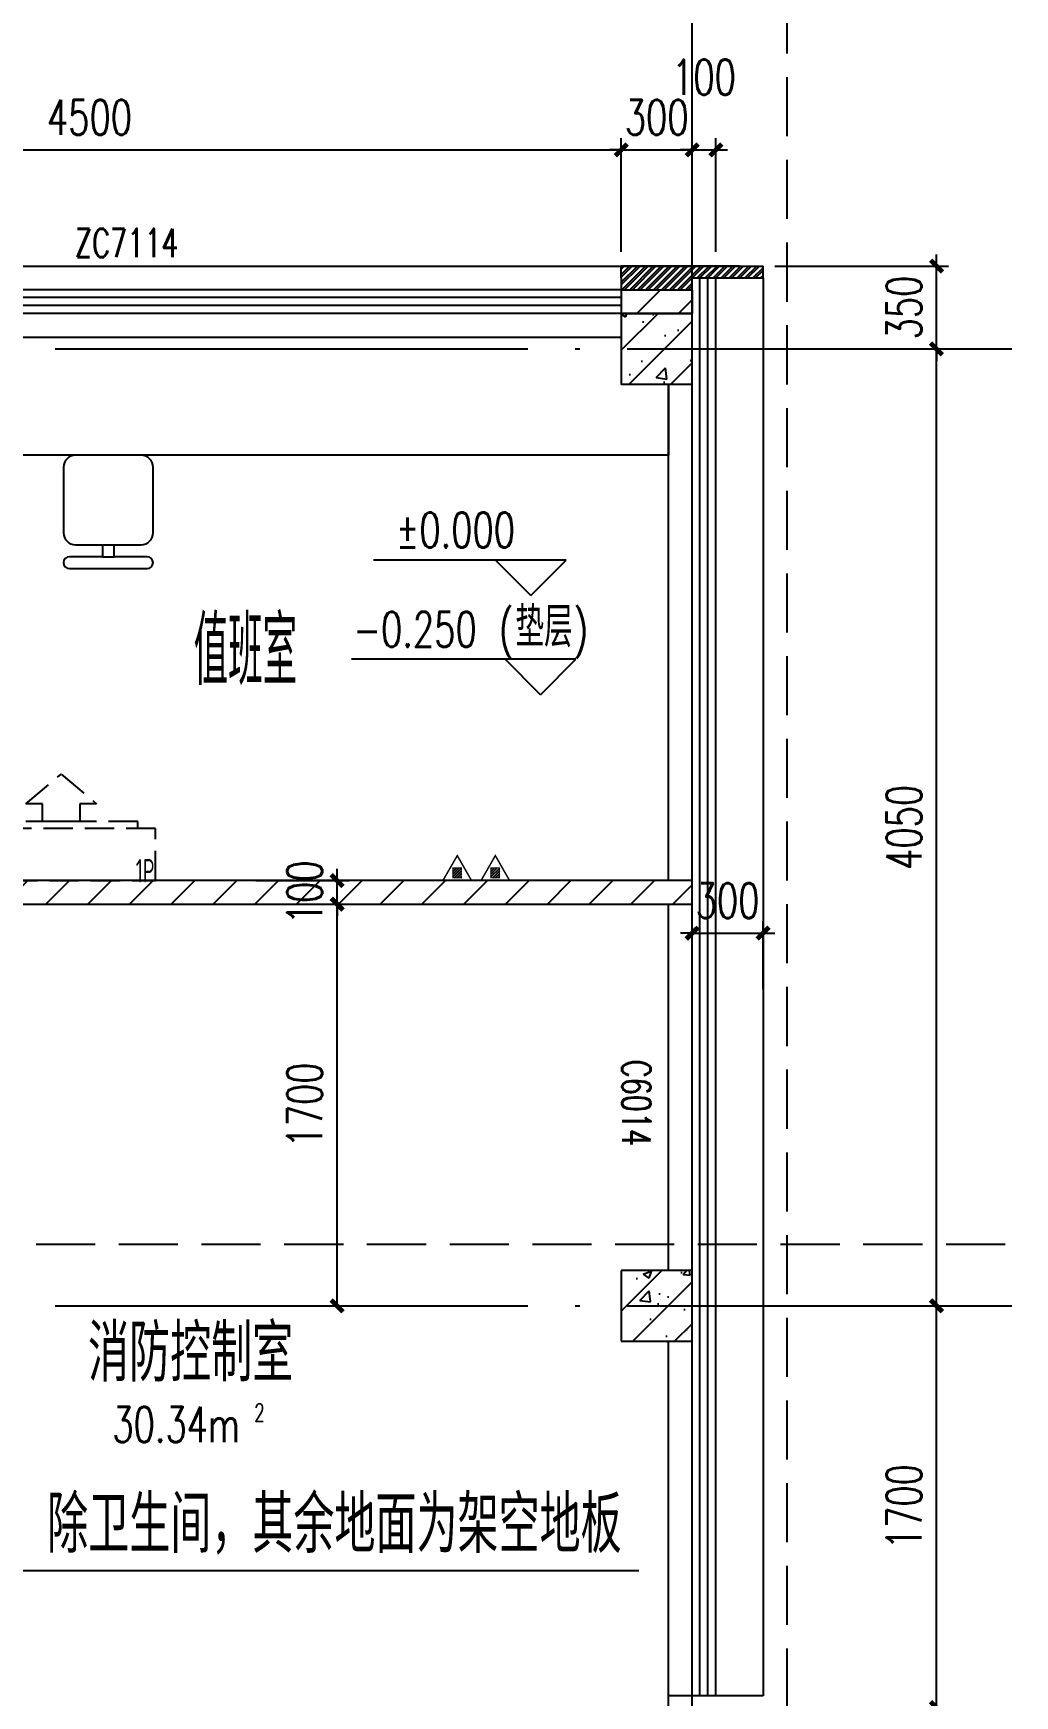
# Model space of a CAD drawing. Extents: x -821772 to -21949, y 506164 to 1049594.
# Drawn here: x -110442 to -106289, y 714020 to 721056 of the extents above; entities that cross this region are included whole.
import ezdxf
from ezdxf.enums import TextEntityAlignment as Align
from ezdxf.xclip import XClip

# ---------------------------------------------------------------- set-up
doc = ezdxf.new("R2010")
doc.units = 0
doc.header["$LTSCALE"] = 1000
doc.header["$MEASUREMENT"] = 0
doc.header["$XCLIPFRAME"] = 2
for name, pattern in [('10平面20250807_t3$0$124-SF$0$DASH', [0.35, 0.25, -0.1]), ('10平面20250807_t3$0$DASH', [0.35, 0.25, -0.1]), ('10平面20250807_t3$0$DOTE', [2.42, 2, -0.2, 0.02, -0.2])]:
    doc.linetypes.add(name, pattern=pattern)
doc.layers.get('Defpoints').update_dxf_attribs({"color": 210})
for name, color, linetype in [('10平面20250807_t3$0$124-SF$0$J_EQPM_SMAL(空调室内外机)', 8, 'Continuous'), ('10平面20250807_t3$0$A-AXIS-DOTE', 8, '10平面20250807_t3$0$DOTE'), ('10平面20250807_t3$0$A-AXIS-DP', 8, 'Continuous'), ('10平面20250807_t3$0$A-AXIS-ELEV', 8, 'Continuous'), ('10平面20250807_t3$0$A-AXIS-SYMB', 8, 'Continuous'), ('10平面20250807_t3$0$A-FURN', 8, 'Continuous'), ('10平面20250807_t3$0$A-HATCH-2', 8, 'Continuous'), ('10平面20250807_t3$0$A-HRAIL', 8, 'Continuous'), ('10平面20250807_t3$0$A-LIN-V', 8, 'Continuous'), ('10平面20250807_t3$0$A-TEXT', 8, 'Continuous'), ('10平面20250807_t3$0$A-WINDOW', 8, 'Continuous'), ('10平面20250807_t3$0$AS-COLN', 8, 'Continuous'), ('10平面20250807_t3$0$AS-WALL', 8, 'Continuous'), ('10平面20250807_t3$0$DIM_SYMB', 8, 'Continuous'), ('10平面20250807_t3$0$PUB_HATCH', 8, 'Continuous'), ('10平面20250807_t3$0$PUB_TEXT', 8, 'Continuous'), ('10平面20250807_t3$0$SB_ZF消火栓', 10, 'Continuous')]:
    doc.layers.add(name, color=color, linetype=linetype)
doc.styles.add('10平面20250807_t3$0$124-SF$0$Standard', font='gbenor.shx', dxfattribs={"bigfont": 'gbcbig.shx'})
doc.styles.add('10平面20250807_t3$0$_TCH_DIM', font='SIMPLEX', dxfattribs={"bigfont": 'GBCBIG'})
doc.styles.add('10平面20250807_t3$0$_TCH_DIM_T3', font='SIMPLEX', dxfattribs={"width": 0.705882, "bigfont": 'GBCBIG'})
doc.styles.add('10平面20250807_t3$0$_TCH_LABEL', font='COMPLEX', dxfattribs={"bigfont": 'GBCBIG'})
doc.styles.add('10平面20250807_t3$0$_TCH_SPACE', font='SIMPLEX', dxfattribs={"height": 5, "bigfont": 'GBCBIG'})
doc.dimstyles.new('10平面20250807_t3$0$_TCH_ARCH&&50', dxfattribs={"dimtxt": 148.75, "dimasz": 50, "dimexe": 50, "dimexo": 50, "dimgap": 63.125, "dimtad": 1, "dimdec": 0, "dimzin": 0, "dimdsep": 46, "dimtxsty": '10平面20250807_t3$0$_TCH_DIM_T3', "dimblk": '10平面20250807_t3$0$_ArchTick', "dimcen": 0.09, "dimclrt": 7, "dimazin": 2, "dimtfac": 1, "dimtdec": 0, "dimtix": 1, "dimtmove": 2, "dimatfit": 3, "dimfxl": 0, "dimtolj": 1, "dimtzin": 0, "dimarcsym": 0})
pattern_1 = [(45, (0, 0), (-88.388348, 88.388348), []), (50, (0, 0), (358.63009, -31.37607), [37.5, -412.5]), (355, (0, 0), (-69.37567, 376.09607), [30, -330]), (100.4514, (29.9, -2.6), (289.2547, 344.71977), [31.8701, -350.57106]), (46.1842, (0, 100), (533.62052, -82.7595), [56.25, -618.75]), (96.6356, (44.47, 93.1), (467.33135, 487.05894), [47.80514, -525.8565]), (351.1842, (0, 100), (467.33097, 487.0593), [45, -495]), (21, (50, 75), (298.45353, -201.30945), [37.5, -412.5]), (326, (50, 75), (121.65767, 362.57502), [30, -330]), (71.4514, (74.87, 58.22), (420.11131, 161.26525), [31.8701, -350.57106]), (37.5, (0, 0), (6.079928, 166.446927), [0, -326, 0, -335, 0, -331.25]), (7.5, (0, 0), (131.53477, 197.205856), [0, -191, 0, -318.5, 0, -126.25]), (327.5, (-111.5, 0), (266.911218, -11.277436), [0, -125, 0, -390, 0, -517.5]), (317.5, (-161.5, 0), (291.593085, 50.05249), [0, -162.5, 0, -259, 0, -367.5])]

# ---------------------------------------------------------------- blocks, each defined once
blk = doc.blocks.new('10平面20250807_t3$0$dote')
at = {"layer": '10平面20250807_t3$0$A-AXIS-DOTE'}
for p, q in [((113082.2, -97318.5), (113082.2, -80060.8)), ((105547.2, -85100), (114434.2, -85100)), ((105547.2, -89149.7), (114434.2, -89149.7))]:
    blk.add_line(p, q, dxfattribs=at)
blk = doc.blocks.new('10平面20250807_t3$0$壁挂式空调室内机')
at = {"layer": '10平面20250807_t3$0$124-SF$0$J_EQPM_SMAL(空调室内外机)', "linetype": '10平面20250807_t3$0$124-SF$0$DASH', "ltscale": 0.5}
for p, q in [((2036016.6, 1699011.9), (2035816.6, 1699011.9)), ((2036016.6, 1699011.9), (2036016.6, 1698211.9)), ((2036016.6, 1698211.9), (2035816.6, 1698211.9))]:
    blk.add_line(p, q, dxfattribs=at)
for points in [[(2035796.6, 1698211.9), (2036016.6, 1698211.9), (2036016.6, 1699011.9), (2035796.6, 1699011.9)], [(2035691.6, 1698761.9), (2035691.6, 1698690.8), (2035766.6, 1698690.8), (2035766.6, 1698533), (2035691.6, 1698533), (2035691.6, 1698461.9), (2035566.6, 1698611.9)]]:
    blk.add_lwpolyline(points, close=True, dxfattribs=at)
blk.add_lwpolyline([(2035796.6, 1698936.9), (2035766.6, 1698936.9), (2035766.6, 1698286.9), (2035796.6, 1698286.9)], dxfattribs=at)
at = {"layer": '10平面20250807_t3$0$124-SF$0$J_EQPM_SMAL(空调室内外机)', "linetype": '10平面20250807_t3$0$124-SF$0$DASH', "ltscale": 0.5, "style": '10平面20250807_t3$0$124-SF$0$Standard', "width": 0.7}
blk.add_text('1P', height=100, rotation=90, dxfattribs=at).set_placement((2036025.3, 1698967.4), align=Align.CENTER)
blk = doc.blocks.new('10平面20250807_t3$0$_ArchTick')
at = {"color": 0, "linetype": 'ByBlock', "const_width": 0.4}
blk.add_lwpolyline([(-0.5, -0.5), (0.5, 0.5)], dxfattribs=at)
blk = doc.blocks.new('*D10385')
at = {"layer": '10平面20250807_t3$0$A-AXIS-DP', "color": 0, "lineweight": -2}
for p, q in [((-107654.2, 618380.3), (-107654.2, 618862.3)), ((-107554.2, 618380.3), (-107554.2, 618862.3)), ((-107654.2, 618812.3), (-107704.2, 618812.3)), ((-107654.2, 618812.3), (-107554.2, 618812.3)), ((-107554.2, 618812.3), (-107504.2, 618812.3))]:
    blk.add_line(p, q, dxfattribs=at)
at = {"layer": 'Defpoints', "color": 0, "ltscale": 500}
for p in [(-107554.2, 618812.3), (-107654.2, 618330.3), (-107554.2, 618330.3)]:
    blk.add_point(p, dxfattribs=at)
at = {"layer": '10平面20250807_t3$0$A-AXIS-DP', "color": 0, "lineweight": -2, "ltscale": 500, "xscale": 50, "yscale": 50, "zscale": 50}
blk.add_blockref('10平面20250807_t3$0$_ArchTick', (-107654.2, 618812.3), dxfattribs=at)
at = {"layer": '10平面20250807_t3$0$A-AXIS-DP', "color": 0, "lineweight": -2, "ltscale": 500, "xscale": 50, "yscale": 50, "zscale": 50, "rotation": 180}
blk.add_blockref('10平面20250807_t3$0$_ArchTick', (-107554.2, 618812.3), dxfattribs=at)
at = {"layer": '10平面20250807_t3$0$A-AXIS-DP', "color": 7, "ltscale": 500, "insert": (-107604.2, 619120), "char_height": 148.75, "attachment_point": 5, "style": '10平面20250807_t3$0$_TCH_DIM_T3'}
blk.add_mtext('\\A1;100', dxfattribs=at)
blk = doc.blocks.new('*D10386')
at = {"layer": '10平面20250807_t3$0$A-AXIS-DP', "color": 0, "lineweight": -2}
for p, q in [((-107954.2, 618380.3), (-107954.2, 618862.3)), ((-107654.2, 618380.3), (-107654.2, 618862.3)), ((-107954.2, 618812.3), (-108004.2, 618812.3)), ((-107954.2, 618812.3), (-107654.2, 618812.3)), ((-107654.2, 618812.3), (-107604.2, 618812.3))]:
    blk.add_line(p, q, dxfattribs=at)
at = {"layer": 'Defpoints', "color": 0, "ltscale": 500}
for p in [(-107654.2, 618812.3), (-107954.2, 618330.3), (-107654.2, 618330.3)]:
    blk.add_point(p, dxfattribs=at)
at = {"layer": '10平面20250807_t3$0$A-AXIS-DP', "color": 0, "lineweight": -2, "ltscale": 500, "xscale": 50, "yscale": 50, "zscale": 50}
blk.add_blockref('10平面20250807_t3$0$_ArchTick', (-107954.2, 618812.3), dxfattribs=at)
at = {"layer": '10平面20250807_t3$0$A-AXIS-DP', "color": 0, "lineweight": -2, "ltscale": 500, "xscale": 50, "yscale": 50, "zscale": 50, "rotation": 180}
blk.add_blockref('10平面20250807_t3$0$_ArchTick', (-107654.2, 618812.3), dxfattribs=at)
at = {"layer": '10平面20250807_t3$0$A-AXIS-DP', "color": 7, "ltscale": 500, "insert": (-107804.2, 618949.8), "char_height": 148.75, "attachment_point": 5, "style": '10平面20250807_t3$0$_TCH_DIM_T3'}
blk.add_mtext('\\A1;300', dxfattribs=at)
blk = doc.blocks.new('*D10387')
at = {"layer": '10平面20250807_t3$0$A-AXIS-DP', "color": 0, "lineweight": -2}
for p, q in [((-112454.2, 618380.3), (-112454.2, 618862.3)), ((-107954.2, 618380.3), (-107954.2, 618862.3)), ((-112454.2, 618812.3), (-107954.2, 618812.3))]:
    blk.add_line(p, q, dxfattribs=at)
at = {"layer": 'Defpoints', "color": 0, "ltscale": 500}
for p in [(-107954.2, 618812.3), (-112454.2, 618330.3), (-107954.2, 618330.3)]:
    blk.add_point(p, dxfattribs=at)
at = {"layer": '10平面20250807_t3$0$A-AXIS-DP', "color": 0, "lineweight": -2, "ltscale": 500, "xscale": 50, "yscale": 50, "zscale": 50, "rotation": 180}
blk.add_blockref('10平面20250807_t3$0$_ArchTick', (-112454.2, 618812.3), dxfattribs=at)
at = {"layer": '10平面20250807_t3$0$A-AXIS-DP', "color": 0, "lineweight": -2, "ltscale": 500, "xscale": 50, "yscale": 50, "zscale": 50}
blk.add_blockref('10平面20250807_t3$0$_ArchTick', (-107954.2, 618812.3), dxfattribs=at)
at = {"layer": '10平面20250807_t3$0$A-AXIS-DP', "color": 7, "ltscale": 500, "insert": (-110204.2, 618949.8), "char_height": 148.75, "attachment_point": 5, "style": '10平面20250807_t3$0$_TCH_DIM_T3'}
blk.add_mtext('\\A1;4500', dxfattribs=at)
blk = doc.blocks.new('*D10401')
at = {"layer": '10平面20250807_t3$0$A-AXIS-DP', "color": 0, "lineweight": -2}
for p, q in [((-107304.2, 613920.3), (-106570.2, 613920.3)), ((-106620.2, 612220.3), (-106620.2, 613920.3)), ((-107304.2, 612220.3), (-106570.2, 612220.3))]:
    blk.add_line(p, q, dxfattribs=at)
at = {"layer": 'Defpoints', "color": 0, "ltscale": 500}
for p in [(-107354.2, 613920.3), (-106620.2, 613920.3), (-107354.2, 612220.3)]:
    blk.add_point(p, dxfattribs=at)
at = {"layer": '10平面20250807_t3$0$A-AXIS-DP', "color": 0, "lineweight": -2, "ltscale": 500, "xscale": 50, "yscale": 50, "zscale": 50}
for p, rotation in [((-106620.2, 613920.3), 90), ((-106620.2, 612220.3), 270)]:
    blk.add_blockref('10平面20250807_t3$0$_ArchTick', p, dxfattribs=dict(at, rotation=rotation))
at = {"layer": '10平面20250807_t3$0$A-AXIS-DP', "color": 7, "ltscale": 500, "insert": (-106757.7, 613070.3), "char_height": 148.75, "attachment_point": 5, "rotation": 90, "style": '10平面20250807_t3$0$_TCH_DIM_T3'}
blk.add_mtext('\\A1;1700', dxfattribs=at)
blk = doc.blocks.new('*D10402')
at = {"layer": '10平面20250807_t3$0$A-AXIS-DP', "color": 0, "lineweight": -2}
for p, q in [((-107304.2, 617970), (-106570.2, 617970)), ((-106620.2, 613920.3), (-106620.2, 617970)), ((-107304.2, 613920.3), (-106570.2, 613920.3))]:
    blk.add_line(p, q, dxfattribs=at)
at = {"layer": 'Defpoints', "color": 0, "ltscale": 500}
for p in [(-107354.2, 617970), (-106620.2, 617970), (-107354.2, 613920.3)]:
    blk.add_point(p, dxfattribs=at)
at = {"layer": '10平面20250807_t3$0$A-AXIS-DP', "color": 0, "lineweight": -2, "ltscale": 500, "xscale": 50, "yscale": 50, "zscale": 50}
for p, rotation in [((-106620.2, 617970), 90), ((-106620.2, 613920.3), 270)]:
    blk.add_blockref('10平面20250807_t3$0$_ArchTick', p, dxfattribs=dict(at, rotation=rotation))
at = {"layer": '10平面20250807_t3$0$A-AXIS-DP', "color": 7, "ltscale": 500, "insert": (-106757.7, 615945.2), "char_height": 148.75, "attachment_point": 5, "rotation": 90, "style": '10平面20250807_t3$0$_TCH_DIM_T3'}
blk.add_mtext('\\A1;4050', dxfattribs=at)
blk = doc.blocks.new('*D10403')
at = {"layer": '10平面20250807_t3$0$A-AXIS-DP', "color": 0, "lineweight": -2}
for p, q in [((-106620.2, 618320.3), (-106620.2, 618370.3)), ((-107304.2, 618320.3), (-106570.2, 618320.3)), ((-106620.2, 617970), (-106620.2, 618320.3)), ((-107304.2, 617970), (-106570.2, 617970)), ((-106620.2, 617970), (-106620.2, 617920))]:
    blk.add_line(p, q, dxfattribs=at)
at = {"layer": 'Defpoints', "color": 0, "ltscale": 500}
for p in [(-107354.2, 618320.3), (-106620.2, 618320.3), (-107354.2, 617970)]:
    blk.add_point(p, dxfattribs=at)
at = {"layer": '10平面20250807_t3$0$A-AXIS-DP', "color": 0, "lineweight": -2, "ltscale": 500, "xscale": 50, "yscale": 50, "zscale": 50}
for p, rotation in [((-106620.2, 618320.3), 270), ((-106620.2, 617970), 90)]:
    blk.add_blockref('10平面20250807_t3$0$_ArchTick', p, dxfattribs=dict(at, rotation=rotation))
at = {"layer": '10平面20250807_t3$0$A-AXIS-DP', "color": 7, "ltscale": 500, "insert": (-106757.7, 618145.2), "char_height": 148.75, "attachment_point": 5, "rotation": 90, "style": '10平面20250807_t3$0$_TCH_DIM_T3'}
blk.add_mtext('\\A1;350', dxfattribs=at)
blk = doc.blocks.new('10平面20250807_t3$0$$plan$00002451')
at = {"layer": '10平面20250807_t3$0$A-FURN'}
for p, q in [((25.26792, -50.53584), (-25.26792, -50.53584)), ((25.26792, -101.07168), (-25.26792, -101.07168))]:
    blk.add_line(p, q, dxfattribs=at)
blk.add_lwpolyline([(-25.26792, -50.53584), (-25.26792, -101.07168), (-138.97356, -101.07168, 0.4142135624), (-189.5094, -151.60752), (-189.5094, -429.55464, 0.4142135624), (-138.97356, -480.09048), (138.97356, -480.09048, 0.4142135624), (189.5094, -429.55464), (189.5094, -151.60752, 0.4142135624), (138.97356, -101.07168), (25.26792, -101.07168), (25.26792, -50.53584), (164.24148, -50.53584, 1), (164.24148, 0), (-164.24148, 0, 1), (-164.24148, -50.53584)], format="xyb", close=True, dxfattribs=at)
blk = doc.blocks.new('*D10409')
at = {"layer": '10平面20250807_t3$0$A-AXIS-DP', "color": 0, "lineweight": -2}
for p, q in [((-107654.2, 615497.5), (-107704.2, 615497.5)), ((-107654.2, 615260), (-107654.2, 615547.5)), ((-107654.2, 615497.5), (-107354.2, 615497.5)), ((-107354.2, 615260), (-107354.2, 615547.5)), ((-107354.2, 615497.5), (-107304.2, 615497.5))]:
    blk.add_line(p, q, dxfattribs=at)
at = {"layer": 'Defpoints', "color": 0, "ltscale": 500}
for p in [(-107354.2, 615497.5), (-107654.2, 615210), (-107354.2, 615210)]:
    blk.add_point(p, dxfattribs=at)
at = {"layer": '10平面20250807_t3$0$A-AXIS-DP', "color": 0, "lineweight": -2, "ltscale": 500, "xscale": 50, "yscale": 50, "zscale": 50}
for p, rotation in [((-107654.2, 615497.5), 1.306852046757637e-06), ((-107354.2, 615497.5), 180.000001306852)]:
    blk.add_blockref('10平面20250807_t3$0$_ArchTick', p, dxfattribs=dict(at, rotation=rotation))
at = {"layer": '10平面20250807_t3$0$A-AXIS-DP', "color": 7, "ltscale": 500, "insert": (-107504.2, 615635), "char_height": 148.75, "attachment_point": 5, "rotation": 0, "style": '10平面20250807_t3$0$_TCH_DIM_T3'}
blk.add_mtext('\\A1;300', dxfattribs=at)
blk = doc.blocks.new('10平面20250807_t3$0$A$C45D56988')
at = {"layer": '10平面20250807_t3$0$SB_ZF消火栓', "linetype": 'Continuous'}
h = blk.add_hatch(dxfattribs=at)
h.set_pattern_fill('ANSI31', color=256, scale=129.330432, angle=270, style=0)
h.set_pattern_definition([(45, (-18467.836, -6006.072), (11.431303, -11.431303), [])])
h.paths.add_polyline_path([(170, 29), (170, 113), (95, 113), (95, 29)])
h = blk.add_hatch(dxfattribs=at)
h.set_pattern_fill('ANSI31', color=256, scale=129.330432, angle=270, style=0)
h.set_pattern_definition([(45, (-18145.295, -6006.072), (11.431303, -11.431303), [])])
h.paths.add_polyline_path([(492, 29), (492, 113), (418, 113), (418, 29)])
for points, const_width in [([(254, 6), (133, 217), (11, 6), (254, 6), (133, 217)], 12.9), ([(576, 6), (455, 217), (334, 6), (576, 6), (455, 217)], 12.9), ([(170, 29), (170, 113), (95, 113), (95, 29), (170, 29)], 7.76), ([(492, 29), (492, 113), (418, 113), (418, 29), (492, 29)], 7.76)]:
    blk.add_lwpolyline(points, dxfattribs=dict(at, const_width=const_width))
blk = doc.blocks.new('10平面20250807_t3$0$234243242332')
at = {"layer": '10平面20250807_t3$0$SB_ZF消火栓', "xscale": 0.5, "yscale": 0.5, "zscale": 0.5}
blk.add_blockref('10平面20250807_t3$0$A$C45D56988', (-108714.5, 717467.1), dxfattribs=at)
blk = doc.blocks.new('*D11936')
at = {"layer": '10平面20250807_t3$0$A-AXIS-DP', "color": 0, "lineweight": -2}
for p, q in [((-109500, 717370.3), (-109106.3, 717370.3)), ((-109156.3, 715670.3), (-109156.3, 717370.3)), ((-109500, 715670.3), (-109106.3, 715670.3))]:
    blk.add_line(p, q, dxfattribs=at)
at = {"layer": 'Defpoints', "color": 0}
for p in [(-109550, 717370.3), (-109156.3, 717370.3), (-109550, 715670.3)]:
    blk.add_point(p, dxfattribs=at)
at = {"layer": '10平面20250807_t3$0$A-AXIS-DP', "color": 0, "lineweight": -2, "xscale": 50, "yscale": 50, "zscale": 50}
for p, rotation in [((-109156.3, 717370.3), 90), ((-109156.3, 715670.3), 270)]:
    blk.add_blockref('10平面20250807_t3$0$_ArchTick', p, dxfattribs=dict(at, rotation=rotation))
at = {"layer": '10平面20250807_t3$0$A-AXIS-DP', "color": 7, "insert": (-109293.8, 716520.3), "char_height": 148.75, "attachment_point": 5, "rotation": 90, "style": '10平面20250807_t3$0$_TCH_DIM_T3'}
blk.add_mtext('\\A1;1700', dxfattribs=at)
blk = doc.blocks.new('*D11937')
at = {"layer": '10平面20250807_t3$0$A-AXIS-DP', "color": 0, "lineweight": -2}
for p, q in [((-109156.2, 717470.3), (-109156.2, 717520.3)), ((-109500, 717470.3), (-109106.2, 717470.3)), ((-109156.2, 717370.3), (-109156.2, 717470.3)), ((-109500, 717370.3), (-109106.2, 717370.3)), ((-109156.2, 717370.3), (-109156.2, 717320.3))]:
    blk.add_line(p, q, dxfattribs=at)
at = {"layer": 'Defpoints', "color": 0}
for p in [(-109550, 717470.3), (-109156.2, 717470.3), (-109550, 717370.3)]:
    blk.add_point(p, dxfattribs=at)
at = {"layer": '10平面20250807_t3$0$A-AXIS-DP', "color": 0, "lineweight": -2, "xscale": 50, "yscale": 50, "zscale": 50}
for p, rotation in [((-109156.2, 717470.3), 270), ((-109156.2, 717370.3), 90)]:
    blk.add_blockref('10平面20250807_t3$0$_ArchTick', p, dxfattribs=dict(at, rotation=rotation))
at = {"layer": '10平面20250807_t3$0$A-AXIS-DP', "color": 7, "insert": (-109293.7, 717420.3), "char_height": 148.75, "attachment_point": 5, "rotation": 90, "style": '10平面20250807_t3$0$_TCH_DIM_T3'}
blk.add_mtext('\\A1;100', dxfattribs=at)
blk = doc.blocks.new('10平面20250807_t3$0$42342343')
at = {"layer": '10平面20250807_t3$0$A-HATCH-2'}
h = blk.add_hatch(dxfattribs=at)
h.set_pattern_fill('ANSI32', color=256, scale=5)
h.set_pattern_definition([(45, (-0.0001, 100), (-16.8379802, 16.8379802), []), (45, (11.225, 100), (-16.8379802, 16.8379802), [])])
h.paths.add_polyline_path([(-107354.2, 618270.3), (-107354.2, 618320.3), (-107954.2, 618320.3), (-107954.2, 618220.3), (-107654.2, 618220.3), (-107654.2, 618270.3)])
at = {"layer": '10平面20250807_t3$0$PUB_HATCH'}
h = blk.add_hatch(dxfattribs=at)
h.set_pattern_fill('普通砖', color=256, scale=50, style=0)
h.set_pattern_definition([(45, (0, 89.76), (-88.388383, 88.388383), [])])
h.paths.add_polyline_path([(-107954.2, 618120.3), (-107654.2, 618120.3), (-107654.2, 618220.3), (-107954.2, 618220.3)])
h = blk.add_hatch(dxfattribs=at)
h.set_pattern_fill('钢筋混凝土', color=256, scale=50, style=0)
h.set_pattern_definition(pattern_1)
h.paths.add_polyline_path([(-107954.2, 618120.3), (-107954.2, 617820.3), (-107654.2, 617820.3), (-107654.2, 618120.3)])
h = blk.add_hatch(dxfattribs=at)
h.set_pattern_fill('钢筋混凝土', color=256, scale=50, style=0)
h.set_pattern_definition(pattern_1)
h.paths.add_polyline_path([(-107954.2, 614070.3), (-107954.2, 613770.3), (-107654.2, 613770.3), (-107654.2, 614070.3)])
at = {"layer": '10平面20250807_t3$0$A-AXIS-ELEV'}
for p, q in [((-108186.6, 617076.7), (-109002.6, 617076.7)), ((-108336.6, 616926.7), (-108486.6, 617076.7)), ((-108336.6, 616926.7), (-108186.6, 617076.7))]:
    blk.add_line(p, q, dxfattribs=at)
at = {"layer": '10平面20250807_t3$0$A-AXIS-SYMB', "linetype": '10平面20250807_t3$0$DASH'}
blk.add_line((-105630, 614180), (-115680, 614180), dxfattribs=at)
at = {"layer": '10平面20250807_t3$0$A-FURN'}
blk.add_lwpolyline([(-112353.9, 617520.3), (-112353.9, 617820.3), (-112154.2, 617820.3), (-112154.2, 618020.3), (-107954.2, 618020.3), (-107954.2, 617820.3), (-107754.1, 617820.3), (-107754.2, 617520.3), (-107754.2, 617520.3)], close=True, dxfattribs=at)
at = {"layer": '10平面20250807_t3$0$A-LIN-V'}
blk.add_line((-107354.2, 618270.3), (-107354.2, 612270.3), dxfattribs=at)
at = {"layer": '10平面20250807_t3$0$A-LIN-V', "ltscale": 500}
for p, q in [((-112154.2, 618020.3), (-107954.2, 618020.3)), ((-107754.1, 615720.3), (-107754.1, 617820.3)), ((-107754.1, 614070.3), (-107754.1, 615620.3)), ((-107754.1, 612270.3), (-107754.1, 613770.3))]:
    blk.add_line(p, q, dxfattribs=at)
at = {"layer": '10平面20250807_t3$0$A-LIN-V'}
blk.add_lwpolyline([(-112653.9, 616815.8), (-112653.9, 618320.3), (-107454.2, 618320.3), (-107954.2, 618320.3)], dxfattribs=at)
at = {"layer": '10平面20250807_t3$0$A-WINDOW'}
for p, q in [((-107954.2, 618320.3), (-107354.2, 618320.3)), ((-107954.2, 618270.3), (-107954.2, 618320.3)), ((-107354.2, 618270.3), (-107354.2, 618320.3)), ((-107654.2, 618270.3), (-107354.2, 618270.3)), ((-107754.4, 612220.3), (-107754.1, 612270.3)), ((-107354.2, 612270.3), (-107754.1, 612270.3))]:
    blk.add_line(p, q, dxfattribs=at)
for points in [[(-107954.2, 618270.3), (-107954.2, 618220.3), (-107654.2, 618220.3), (-107654.2, 618270.3)], [(-107654.2, 612270.3), (-107654.2, 618270.3)], [(-107621.2, 612270.3), (-107621.2, 618270.3)], [(-107587.2, 612270.3), (-107587.2, 618270.3)], [(-107554.2, 612270.3), (-107554.2, 618270.3)], [(-107954.2, 618220.3), (-112553.9, 618220.3), (-112553.9, 615720.3)], [(-107954.2, 618187.3), (-112520.9, 618187.3), (-112520.9, 616820.3)], [(-107954.2, 618153.3), (-112486.9, 618153.3), (-112486.9, 616820.3)], [(-107654.2, 618120.3), (-112453.9, 618120.3), (-112453.9, 616820.3)]]:
    blk.add_lwpolyline(points, dxfattribs=at)
at = {"layer": '10平面20250807_t3$0$AS-COLN'}
for p, q in [((-107954.2, 618120.3), (-107954.2, 617820.3)), ((-107654.2, 618120.3), (-107954.2, 618120.3)), ((-107654.2, 617820.3), (-107654.2, 618120.3)), ((-107954.2, 617820.3), (-107654.2, 617820.3)), ((-107954.2, 614070.3), (-107954.2, 613770.3)), ((-107654.2, 614070.3), (-107954.2, 614070.3)), ((-107654.2, 613770.3), (-107654.2, 614070.3)), ((-107954.2, 613770.3), (-107654.2, 613770.3))]:
    blk.add_line(p, q, dxfattribs=at)
at = {"layer": '10平面20250807_t3$0$AS-WALL'}
for p, q in [((-107954.2, 618220.3), (-107654.2, 618220.3)), ((-107954.2, 618220.3), (-107954.2, 618120.3)), ((-107654.2, 618220.3), (-107654.2, 618120.3)), ((-107954.2, 618120.3), (-107654.2, 618120.3))]:
    blk.add_line(p, q, dxfattribs=at)
at = {"layer": '10平面20250807_t3$0$AS-WALL', "linetype": '10平面20250807_t3$0$DASH'}
blk.add_lwpolyline([(-112854.2, 607320.3), (-112854.2, 621570), (-107254.2, 621570), (-107254.2, 607320.3)], close=True, dxfattribs=at)
at = {"layer": '10平面20250807_t3$0$A-FURN', "rotation": 180}
blk.add_blockref('10平面20250807_t3$0$$plan$00002451', (-110124.5, 617040.3), dxfattribs=at)
at = {"layer": '10平面20250807_t3$0$A-TEXT', "style": '10平面20250807_t3$0$_TCH_SPACE', "width": 0.7}
for s, height, p in [('ZC7114', 120.57, (-110265.3, 618358.1)), ('值班室', 289.36, (-109763.3, 616547.4))]:
    blk.add_text(s, height=height, dxfattribs=at).set_placement(p)
blk.add_text('C6014', height=120.57, rotation=270, dxfattribs=at).set_placement((-107950.9, 614961.9))
at = {"layer": '10平面20250807_t3$0$PUB_TEXT', "style": '10平面20250807_t3$0$_TCH_DIM', "width": 0.705882}
blk.add_text('%%P0.000', height=148.75, dxfattribs=at).set_placement((-108907.6, 617129.2))
at = {"layer": '10平面20250807_t3$0$A-AXIS-DP'}
dim = blk.add_linear_dim(base=(-107554.2, 618812.3), p1=(-107654.2, 618330.3), p2=(-107554.2, 618330.3), angle=0, dimstyle='10平面20250807_t3$0$_TCH_ARCH&&50', dxfattribs=at)
dim.commit()
dim.dimension.update_dxf_attribs({"geometry": '*D10385', "text_midpoint": (-107604.2, 619120), "dimtype": 129})
for p1, p2, distance, picture, middle in [((-112454.2, 618330.3), (-107954.2, 618330.3), 482, '*D10387', (-110204.2, 618949.8)), ((-107954.2, 618330.3), (-107654.2, 618330.3), 482, '*D10386', (-107804.2, 618949.8)), ((-107354.2, 617970), (-107354.2, 618320.3), -734, '*D10403', (-106757.7, 618145.2)), ((-107354.2, 613920.3), (-107354.2, 617970), -734, '*D10402', (-106757.7, 615945.2)), ((-107654.2, 615210), (-107354.2, 615210), 287.5, '*D10409', (-107504.2, 615635)), ((-107354.2, 612220.3), (-107354.2, 613920.3), -734, '*D10401', (-106757.7, 613070.3))]:
    dim = blk.add_aligned_dim(p1=p1, p2=p2, distance=distance, dimstyle='10平面20250807_t3$0$_TCH_ARCH&&50', dxfattribs=at)
    dim.commit()
    dim.dimension.update_dxf_attribs({"geometry": picture, "text_midpoint": middle})
blk = doc.blocks.new('10平面20250807_t3')
at = {"layer": '10平面20250807_t3$0$PUB_HATCH'}
h = blk.add_hatch(dxfattribs=at)
h.set_pattern_fill('普通砖', color=256, scale=50, style=0)
h.set_pattern_definition([(45, (0, 89.76), (-88.388383, 88.388383), [])])
h.paths.add_polyline_path([(-107654.2, 717470.3), (-111054.2, 717470.3), (-111054.2, 717370.3), (-107654.2, 717370.3)])
at = {"layer": '10平面20250807_t3$0$A-AXIS-ELEV'}
for p, q in [((-108145.9, 718406.7), (-109095, 718406.7)), ((-108295.9, 718256.7), (-108445.9, 718406.7)), ((-108295.9, 718256.7), (-108145.9, 718406.7))]:
    blk.add_line(p, q, dxfattribs=at)
at = {"layer": '10平面20250807_t3$0$AS-WALL'}
for p, q in [((-107654.2, 717470.3), (-111054.2, 717470.3)), ((-107654.2, 717370.3), (-107654.2, 717470.3)), ((-111054.2, 717370.3), (-107654.2, 717370.3))]:
    blk.add_line(p, q, dxfattribs=at)
at = {"layer": '10平面20250807_t3$0$DIM_SYMB'}
blk.add_line((-110690, 714550), (-107880, 714550), dxfattribs=at)
at = {"layer": '10平面20250807_t3$0$A-HRAIL', "rotation": 270}
blk.add_blockref('10平面20250807_t3$0$壁挂式空调室内机', (-1808936.1, 2753487), dxfattribs=at)
at = {"layer": '10平面20250807_t3$0$A-LIN-V'}
blk.add_blockref('10平面20250807_t3$0$42342343', (0, 101750), dxfattribs=at)
at = {"layer": '10平面20250807_t3$0$AS-WALL'}
blk.add_blockref('10平面20250807_t3$0$dote', (-220736.4, 804820), dxfattribs=at)
at = {"layer": '10平面20250807_t3$0$SB_ZF消火栓', "linetype": 'Continuous'}
blk.add_blockref('10平面20250807_t3$0$234243242332', (0, 0), dxfattribs=at)
at = {"layer": '10平面20250807_t3$0$A-TEXT', "color": 1, "style": '10平面20250807_t3$0$_TCH_SPACE'}
blk.add_text('消防控制室', height=241.13, dxfattribs=at).set_placement((-110210.2, 715350))
at = {"layer": '10平面20250807_t3$0$A-TEXT', "color": 1, "style": '10平面20250807_t3$0$_TCH_SPACE', "width": 0.705882}
for s, height, p in [('2', 74.4, (-109507.5, 715181.6)), ('30.34m', 148.75, (-110107.5, 715094.1))]:
    blk.add_text(s, height=height, dxfattribs=at).set_placement(p)
at = {"layer": '10平面20250807_t3$0$PUB_TEXT', "style": '10平面20250807_t3$0$_TCH_DIM', "width": 0.705882}
for s, height, p in [('(', 148.8, (-108472.5, 718459.2)), (')', 148.8, (-108156.7, 718459.2)), ('-0.250', 148.75, (-109087.5, 718459.2))]:
    blk.add_text(s, height=height, dxfattribs=at).set_placement(p)
at = {"layer": '10平面20250807_t3$0$PUB_TEXT'}
for s, height, style, p in [('垫层', 168.79, '10平面20250807_t3$0$_TCH_DIM', (-108402.5, 718459.2)), ('除卫生间，其余地面为架空地板', 241.135, '10平面20250807_t3$0$_TCH_LABEL', (-110383.2, 714625))]:
    blk.add_text(s, height=height, dxfattribs=dict(at, style=style)).set_placement(p)
at = {"layer": '10平面20250807_t3$0$A-AXIS-DP'}
for p1, p2, picture, middle in [((-109550, 717370.3), (-109550, 717470.3), '*D11937', (-109293.7, 717420.3)), ((-109550, 715670.3), (-109550, 717370.3), '*D11936', (-109293.8, 716520.3))]:
    dim = blk.add_aligned_dim(p1=p1, p2=p2, distance=-393.7, dimstyle='10平面20250807_t3$0$_TCH_ARCH&&50', dxfattribs=at)
    dim.commit()
    dim.dimension.update_dxf_attribs({"geometry": picture, "text_midpoint": middle})

msp = doc.modelspace()

# ---------------------------------------------------------------- block references
at = {"ltscale": 100}
ref = msp.add_blockref('10平面20250807_t3', (0, 0), dxfattribs=at)
XClip(ref).set_block_clipping_path([(-386212.6353242097, 506163.79756496), (-21948.7593967821, 884998.2285294847)])

# ---------------------------------------------------------------- next in the draw order: linework, layer by layer
msp.add_circle((-80254.2, 749520), 37500, dxfattribs=at)

doc.saveas('drawing.dxf')
